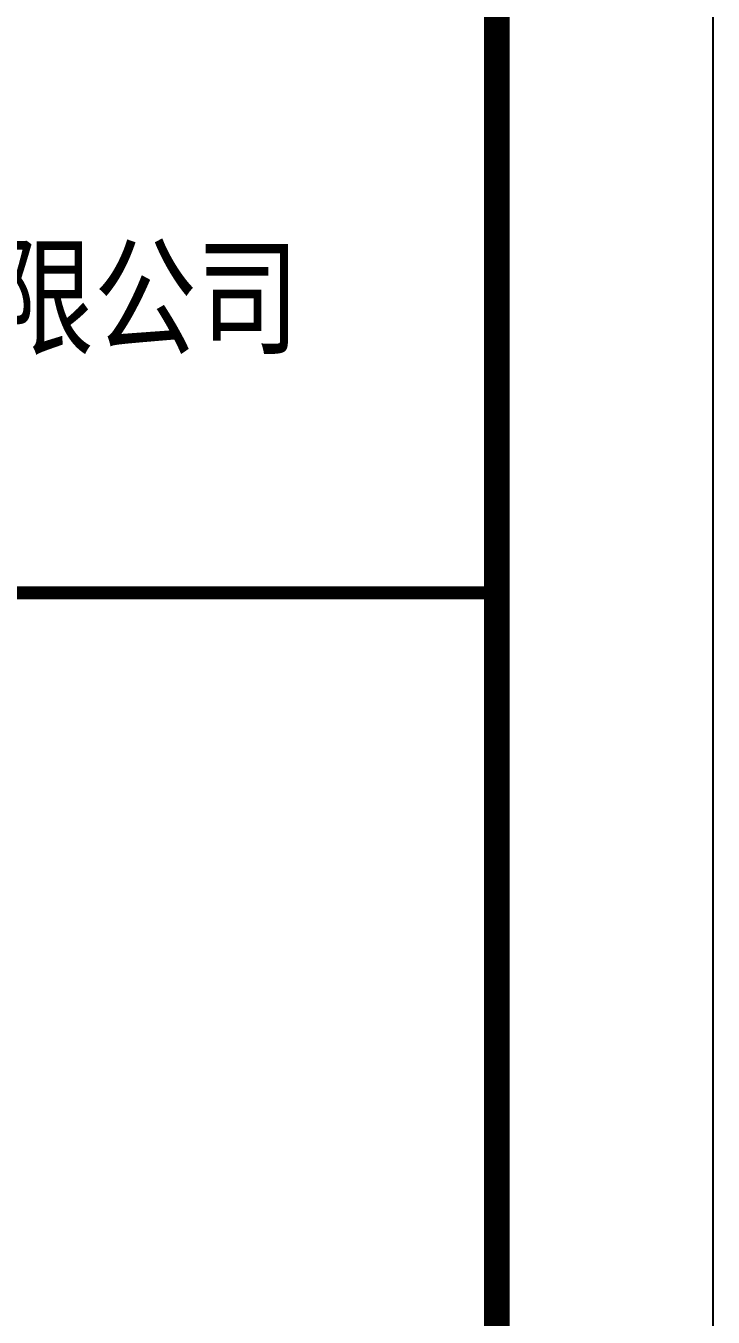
# Model space of a CAD drawing. Extents: x -1348811 to 123514, y -640545 to 749356.
# Drawn here: x -685343 to -683754, y 163311 to 166298 of the extents above; entities that cross this region are included whole.
import ezdxf
from ezdxf.enums import TextEntityAlignment as Align

# ---------------------------------------------------------------- set-up
doc = ezdxf.new("R2010")
doc.units = 0
doc.header["$LTSCALE"] = 10
doc.header["$MEASUREMENT"] = 0
doc.layers.add('STAIR', color=9, linetype='CONTINUOUS')
doc.layers.add('图框', color=7, linetype='CONTINUOUS')
doc.styles.add('TKZ1_tjhts.shx', font='tjromant.shx', dxfattribs={"bigfont": 'tjhts.shx'})

# ---------------------------------------------------------------- blocks, each defined once
blk = doc.blocks.new('TJAD_TK_A1')
at = {"layer": '图框'}
blk.add_line((1341.379, 356.449), (1341.379, 950.449), dxfattribs=at)
at = {"layer": '图框', "const_width": 1.2}
blk.add_lwpolyline([(1331.379, 940.449), (525.379, 940.449), (525.379, 366.449), (1331.379, 366.449)], close=True, dxfattribs=at)
at = {"layer": '图框', "const_width": 0.6}
blk.add_lwpolyline([(1251.379, 740.449), (1331.379, 740.449)], dxfattribs=at)
blk = doc.blocks.new('TJAD_图框_A1')
at = {"layer": '图框'}
blk.add_blockref('TJAD_TK_A1', (0, 0), dxfattribs=at)
at = {"layer": '图框', "color": 6, "style": 'TKZ1_tjhts.shx'}
blk.add_text('青海华益房地产开发有限公司', height=5, dxfattribs=at).set_placement((1291.379, 753.949), align=Align.MIDDLE_CENTER)

msp = doc.modelspace()

# ---------------------------------------------------------------- block references
at = {"layer": 'STAIR', "xscale": 50, "yscale": 50, "zscale": 50}
msp.add_blockref('TJAD_图框_A1', (-750823.1, 127964.6), dxfattribs=at)

doc.saveas('drawing.dxf')
